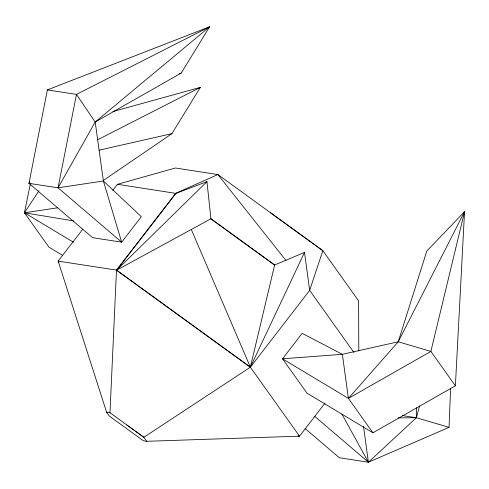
<?xml version="1.0" encoding="UTF-8"?>
<svg xmlns="http://www.w3.org/2000/svg" width="489" height="489" viewBox="0 0 489 489"><rect width="100%" height="100%" fill="white"/><g stroke="black" fill="none" stroke-linecap="round" stroke-linejoin="round"><path stroke-width="0.73" d="M416.494 407.82L416.39 417.734L368.406 462.227L339.323 457.747L305.124 428.541M314.702 416.359L368.406 462.227L449.03 427.355L450.595 388.578M325.002 403.162L299.525 436.164L146.7 441.304L143.839 437.288L109.994 412.74L116.48 270.105L175.777 193.289L217.868 174.549L322.838 250.674L358.614 300.869L358.792 350.998M455.387 385.803L464.55 211.645L426.769 251.12L398.235 341.793L348.406 398.394L372.918 432.777L455.387 385.803L430.882 351.414L398.235 341.793L342.367 354.305L282.514 358.81L307.019 393.193L372.918 432.777M47.378 89.915L76.467 94.395L95.196 122.03L103.381 180.991L141.327 216.713L121.675 242.171L92.592 237.691L28.955 183.338L47.378 89.915L209.622 26.773L181.211 73.044L95.196 122.03L58.044 187.819L28.955 183.338L29.707 182.012M58.044 187.819L103.381 180.991L121.675 242.171L58.044 187.819L76.467 94.395L209.622 26.773L95.196 122.03M30.226 184.439L24.45 212.788L48.961 247.177L62.708 255.435M419.531 405.98L416.39 417.734L398.132 417.875M298.027 435.95L299.525 436.164L250.362 367.196L274.641 264.983L304.519 252.397L250.362 367.196L143.839 437.288L126.914 425.033M398.235 341.793L464.55 211.645L430.882 351.414L348.406 398.394L282.514 358.81L302.165 333.351L342.367 354.305L348.406 398.394M103.185 180.575L171.939 133.638L200.349 87.366L112.977 111.553M38.986 190.686L24.45 212.788L73.332 242.153M82.696 229.31L58.142 261.114L106.596 412.221L109.328 416.084L143.448 440.827L146.7 441.304M112.806 190.307L117.439 184.304L175.41 168.008L217.868 174.549L286.004 260.527M210.227 218.32L274.567 264.977L210.93 218.785L206.945 181.639L175.912 193.387L116.614 270.197L250.362 367.196L309.659 290.38L322.838 250.674L270.344 212.672M206.945 181.639L116.614 270.197L210.93 218.785M199.219 88.399L200.349 87.366L97.788 139.701M208.332 27.586L209.622 26.773M179.084 73.863L181.211 73.044M99.133 150.166L171.939 133.638M57.898 207.752L24.45 212.788L73.876 220.949M117.439 184.304L175.912 193.387M402.215 415.552L416.39 417.734L449.03 427.355M106.596 412.221L109.994 412.74M28.955 183.338L30.391 183.84M353.95 352.52L309.659 290.38L304.519 252.397M59.022 262.361L58.142 261.114L116.48 270.105L250.362 367.196L191.303 229.488M341.866 414.061L368.406 462.227L363.498 426.359"/></g></svg>
